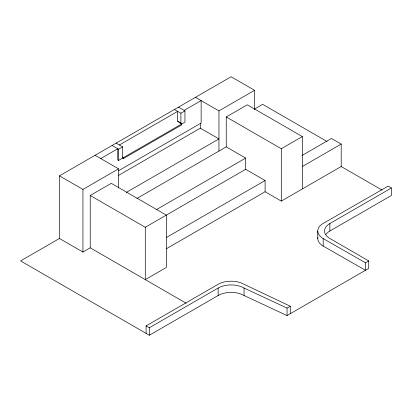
<?xml version="1.0" encoding="UTF-8"?>
<svg xmlns="http://www.w3.org/2000/svg" width="412" height="412" viewBox="0 0 412 412"><rect width="100%" height="100%" fill="white"/><g stroke="black" fill="none" stroke-linecap="round" stroke-linejoin="round"><path stroke-width="0.62" d="M325.897 234.438A18.319 10.578 0 0 1 329.868 231.008L391.4 195.484L391.4 188.006L329.868 223.531A18.319 10.578 0 0 0 329.868 238.486L368.73 260.925L368.73 268.403L287.046 315.561L244.053 295.512A18.319 10.578 0 0 0 218.144 295.512L149.329 335.244L20.6 260.925L59.462 238.486L59.462 175.852L231.096 76.756L254.575 90.31L254.575 109.401M119.372 145.003L177.665 111.348L177.665 121.339L181.713 123.966L181.713 124.903L123.42 158.558L122.611 158.09L118.563 160.428L117.755 159.959L117.755 148.742L100.749 158.558M184.138 110.411L201.144 100.595L201.144 123.034L118.543 170.722M112.085 145.467L118.563 149.206L122.611 146.873L122.611 158.09M174.425 109.479L180.904 113.218L184.952 110.88L184.952 122.096L123.42 157.621L123.42 158.558M59.462 175.852L82.941 189.407L118.563 168.838L118.563 187.96M195.473 97.325L218.952 110.88L254.575 90.31M118.244 175.569L200.335 128.173L218.952 138.926L126.33 192.404M90.228 195.484L111.276 183.33L166.33 215.115L166.33 267.465L145.282 279.619L145.282 227.27L90.228 195.484L90.228 247.833L186.162 303.222M136.866 198.471L226.24 146.873L226.24 116.957L247.288 104.803L302.341 136.588L302.341 188.938M254.364 109.134L262.671 104.334L327.051 141.501M59.462 238.486L82.941 252.041L90.228 247.833M156.256 209.713L245.67 158.09L245.67 169.306L265.101 180.528L265.101 191.745L166.242 248.817M145.282 227.27L245.67 169.306M226.24 116.957L281.293 148.742L302.341 136.588M302.068 155.448L331.49 138.458L341.203 144.066L341.203 166.505L281.293 201.092L265.101 191.745M166.242 237.6L265.101 180.528M302.341 166.505L341.203 144.066M146.09 333.375L146.09 325.892L218.144 284.295A18.319 10.578 0 0 1 244.053 284.295L290.285 306.214L290.285 313.692M146.09 325.892L149.329 327.761L218.144 288.034A18.319 10.578 0 0 1 244.053 288.034L287.046 308.083L290.285 306.214M391.4 188.006L388.161 186.136L323.188 223.428A18.576 10.727 0 0 0 323.193 238.589L365.49 262.794L368.73 260.925M317.832 237.549A18.576 10.727 0 0 0 323.193 246.067L365.49 270.272L365.49 262.794M341.203 166.505L382.084 190.107M178.473 107.141L184.952 110.88M226.24 146.873L245.67 158.09M177.665 121.164L180.904 123.034M116.133 143.129L122.611 146.873M95.084 155.283L118.563 168.838M122.611 157.096L123.42 157.621M329.868 223.531L329.868 231.008M323.188 238.589L323.188 246.067M317.755 231.008L317.755 238.486M287.046 308.083L287.046 315.561M281.293 148.742L281.293 201.092M244.053 288.034L244.053 295.512M218.952 110.88L218.952 151.08M218.144 288.034L218.144 295.512M200.335 123.188L200.335 128.173M180.904 113.218L180.904 123.44M149.329 327.761L149.329 335.244M118.563 149.206L118.563 160.428M82.941 189.407L82.941 252.041"/></g></svg>
